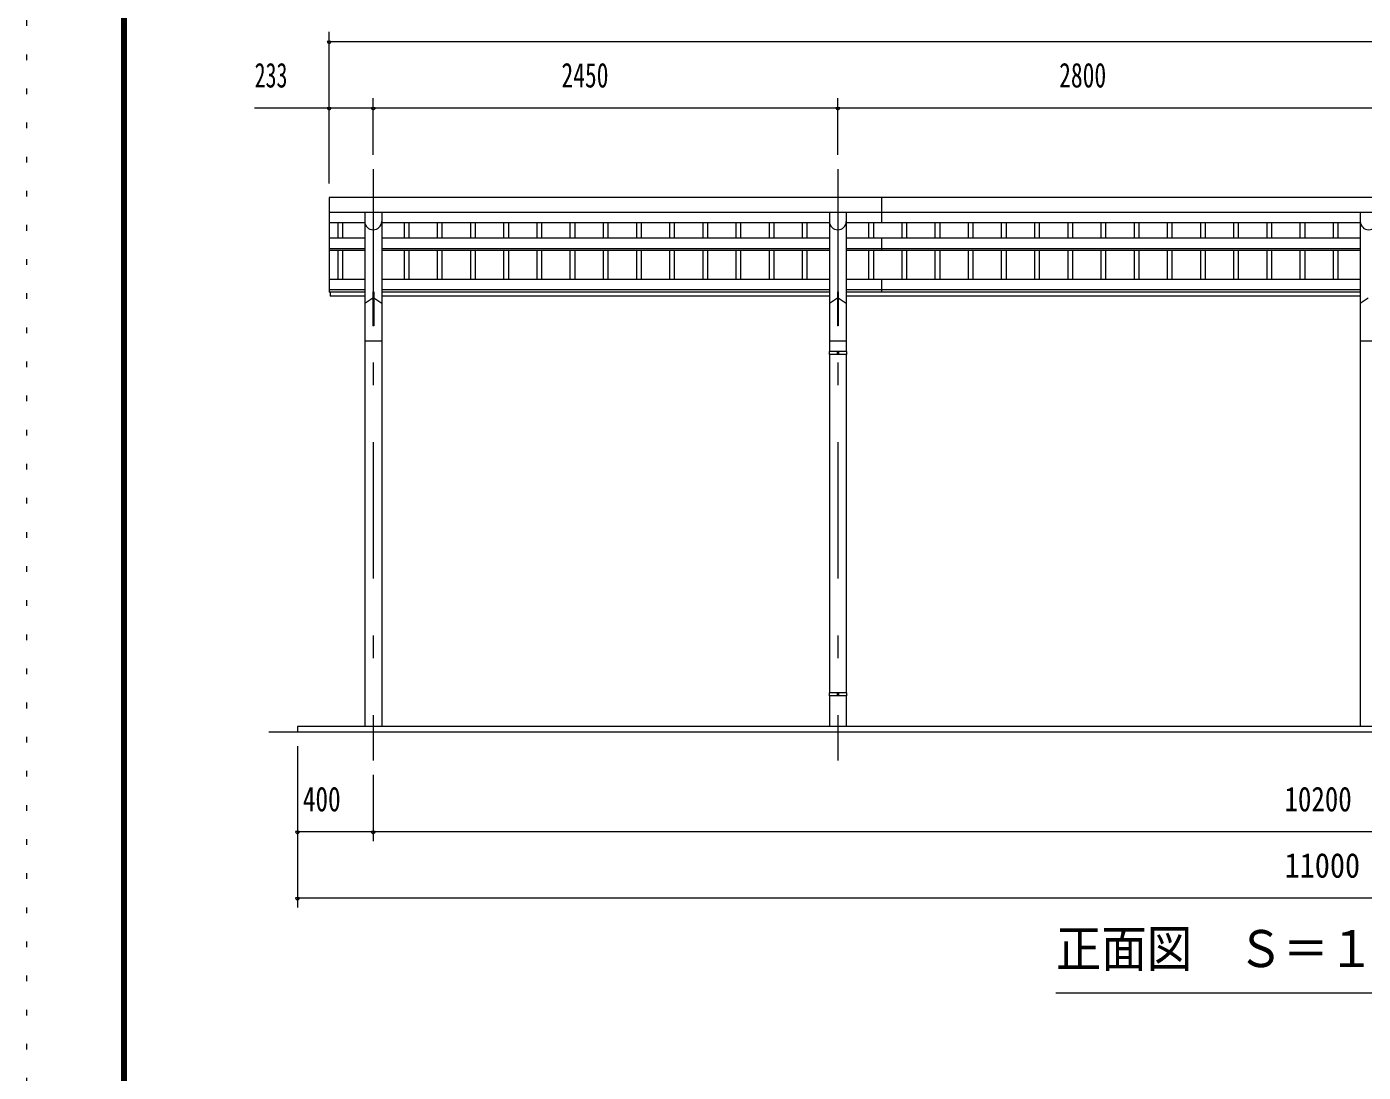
# Model space of a CAD drawing. Units: millimetres, scale not verified, with parts at other scales. Extents: x -25340 to 25344, y -10500 to 10500.
# Drawn here: x -4356 to 2693, y 0 to 5516 of the extents above; entities that cross this region are included whole.
import ezdxf
from ezdxf.enums import TextEntityAlignment as Align

# ---------------------------------------------------------------- set-up
doc = ezdxf.new("R2010")
doc.units = ezdxf.units.MM
doc.header["$LTSCALE"] = 60
doc.linetypes.add('USER3', pattern=[24, 12, -5, 2, -5])
doc.linetypes.add('USER4', pattern=[3, 0.5, -2.5])
for name, color, linetype, lineweight in [('0-2_1-05BOLD', 7, 'Continuous', 18), ('0-3_1-25CENTER', 3, 'USER3', 18), ('0-4_1-45THIN', 4, 'Continuous', 18), ('0-5_1-55DIM', 3, 'Continuous', 18), ('0-C_F-F', 5, 'Continuous', 18), ('0-D_F-E_J_ADD', 5, 'USER4', 18)]:
    doc.layers.add(name, color=color, linetype=linetype, lineweight=lineweight)
doc.styles.add('ＭＳ ゴシック', font='')
doc.styles.get('ＭＳ ゴシック').set_extended_font_data('MS Gothic')

msp = doc.modelspace()

# ---------------------------------------------------------------- linework, layer by layer
at = {"layer": '0-2_1-05BOLD'}
for p, q in [((151.63, 4614.67), (151.63, 4482.27)), ((-2761.38, 4537.52), (7904.62, 4537.52)), ((-2572.93, 4537.52), (-2572.93, 1824.67)), ((-2483.83, 4537.52), (-2483.83, 1824.67)), ((-122.93, 4537.52), (-122.93, 3802.67)), ((-33.83, 4537.52), (-33.83, 3802.67)), ((2677.07, 4537.52), (2677.07, 1824.67)), ((-2572.93, 4482.27), (-2761.38, 4482.27)), ((-122.93, 4482.27), (-2483.83, 4482.27)), ((2677.07, 4482.27), (-33.83, 4482.27)), ((-2761.38, 4402.96), (-2572.93, 4402.96)), ((-2483.83, 4402.96), (-122.93, 4402.96)), ((-33.83, 4402.96), (2677.07, 4402.96)), ((151.63, 4402.96), (151.63, 4337.03)), ((-2761.38, 4345.26), (-2572.93, 4345.26)), ((-2761.38, 4337.03), (-2572.93, 4337.03)), ((-2483.83, 4345.26), (-122.93, 4345.26)), ((-2483.83, 4337.03), (-122.93, 4337.03)), ((-33.83, 4345.26), (2677.07, 4345.26)), ((-33.83, 4337.03), (2677.07, 4337.03)), ((-2572.93, 4182.45), (-2761.38, 4182.45)), ((-122.93, 4182.45), (-2483.83, 4182.45)), ((2677.07, 4182.45), (-33.83, 4182.45)), ((151.63, 4182.45), (151.63, 4115.47)), ((-2572.93, 4127.34), (-2761.38, 4127.34)), ((-2572.92, 4115.47), (-2761.38, 4115.47)), ((-2756.38, 4115.47), (-2756.38, 4094.67)), ((-2572.92, 4094.67), (-2756.38, 4094.67)), ((-2526.13, 4117.89), (-2530.63, 4117.89)), ((-2530.63, 4117.89), (-2530.63, 3937.25)), ((-122.93, 4127.34), (-2483.83, 4127.34)), ((-122.93, 4115.47), (-2483.83, 4115.47)), ((-122.93, 4094.67), (-2483.83, 4094.67)), ((-80.63, 4117.89), (-80.63, 3937.25)), ((-76.13, 4117.89), (-80.63, 4117.89)), ((-76.13, 4117.89), (-76.13, 3937.25)), ((2677.07, 4127.34), (-33.83, 4127.34)), ((2677.07, 4115.47), (-33.83, 4115.47)), ((2677.07, 4094.67), (-33.83, 4094.67)), ((-2572.93, 4057.25), (-2530.63, 4085.19)), ((-2526.13, 4085.19), (-2483.83, 4057.25)), ((-122.93, 4057.25), (-80.63, 4085.19)), ((-76.13, 4085.19), (-33.83, 4057.25)), ((2677.07, 4057.25), (2719.37, 4085.19)), ((-76.13, 3937.25), (-80.63, 3937.25)), ((-2483.83, 3856.67), (-2572.93, 3856.67)), ((-33.83, 3856.67), (-122.93, 3856.67)), ((2766.17, 3856.67), (2677.07, 3856.67)), ((-124.53, 3802.67), (-124.53, 3786.67)), ((-32.22, 3802.67), (-124.53, 3802.67)), ((-122.93, 3786.67), (-122.93, 2002.67)), ((-81.43, 3802.67), (-81.43, 3786.67)), ((-81.43, 3794.67), (-75.33, 3794.67)), ((-75.33, 3802.67), (-75.33, 3786.67)), ((-33.83, 3786.67), (-33.83, 2002.67)), ((-124.53, 2002.67), (-124.53, 1986.67)), ((-32.22, 2002.67), (-124.53, 2002.67)), ((-122.93, 1986.67), (-122.93, 1824.67)), ((-81.43, 2002.67), (-81.43, 1986.67)), ((-81.43, 1994.67), (-75.33, 1994.67)), ((-75.33, 2002.67), (-75.33, 1986.67)), ((-33.83, 1986.67), (-33.83, 1824.67)), ((8221.62, 1794.67), (-3078.38, 1794.67)), ((-2928.38, 1824.67), (-2928.38, 1794.67)), ((8071.62, 1824.67), (-2928.38, 1824.67))]:
    msp.add_line(p, q, dxfattribs=at)
for points in [[(7904.62, 4614.67), (-2761.38, 4614.67), (-2761.38, 4115.47)], [(-2526.13, 4117.89), (-2526.13, 3937.25), (-2530.63, 3937.25)], [(-32.22, 3802.67), (-32.22, 3786.67), (-124.53, 3786.67)], [(-32.22, 2002.67), (-32.22, 1986.67), (-124.53, 1986.67)]]:
    msp.add_lwpolyline(points, dxfattribs=at)
for centre in [(-2528.38, 4489.22), (-78.38, 4489.22), (2721.62, 4489.22)]:
    msp.add_arc(centre, 44.55, 180, 0, dxfattribs=at)
at = {"layer": '0-3_1-25CENTER'}
for p, q in [((-2528.38, 4764.67), (-2528.38, 1644.67)), ((-78.38, 4764.67), (-78.38, 1644.67))]:
    msp.add_line(p, q, dxfattribs=at)
at = {"layer": '0-4_1-45THIN'}
for p, q in [((-2715.88, 4482.27), (-2715.88, 4402.96)), ((-2690.88, 4482.27), (-2690.88, 4402.96)), ((-2365.87, 4482.27), (-2365.87, 4402.96)), ((-2340.87, 4482.27), (-2340.87, 4402.96)), ((-2190.87, 4482.27), (-2190.87, 4402.96)), ((-2165.87, 4482.27), (-2165.87, 4402.96)), ((-2015.87, 4482.27), (-2015.87, 4402.96)), ((-1990.87, 4482.27), (-1990.87, 4402.96)), ((-1840.88, 4482.27), (-1840.88, 4402.96)), ((-1815.87, 4482.27), (-1815.87, 4402.96)), ((-1665.88, 4482.27), (-1665.88, 4402.96)), ((-1640.87, 4482.27), (-1640.87, 4402.96)), ((-1490.88, 4482.27), (-1490.88, 4402.96)), ((-1465.87, 4482.27), (-1465.87, 4402.96)), ((-1315.88, 4482.27), (-1315.88, 4402.96)), ((-1290.87, 4482.27), (-1290.87, 4402.96)), ((-1140.88, 4482.27), (-1140.88, 4402.96)), ((-1115.87, 4482.27), (-1115.87, 4402.96)), ((-965.88, 4482.27), (-965.88, 4402.96)), ((-940.87, 4482.27), (-940.87, 4402.96)), ((-790.88, 4482.27), (-790.88, 4402.96)), ((-765.87, 4482.27), (-765.87, 4402.96)), ((-615.87, 4482.27), (-615.87, 4402.96)), ((-590.87, 4482.27), (-590.87, 4402.96)), ((-440.88, 4482.27), (-440.88, 4402.96)), ((-415.87, 4482.27), (-415.87, 4402.96)), ((-265.87, 4482.27), (-265.87, 4402.96)), ((-240.87, 4482.27), (-240.87, 4402.96)), ((84.12, 4482.27), (84.12, 4402.96)), ((109.13, 4482.27), (109.13, 4402.96)), ((259.12, 4482.27), (259.12, 4402.96)), ((284.12, 4482.27), (284.12, 4402.96)), ((434.12, 4482.27), (434.12, 4402.96)), ((459.12, 4482.27), (459.12, 4402.96)), ((609.12, 4482.27), (609.12, 4402.96)), ((634.12, 4482.27), (634.12, 4402.96)), ((784.12, 4482.27), (784.12, 4402.96)), ((809.12, 4482.27), (809.12, 4402.96)), ((959.12, 4482.27), (959.12, 4402.96)), ((984.12, 4482.27), (984.12, 4402.96)), ((1134.12, 4482.27), (1134.12, 4402.96)), ((1159.12, 4482.27), (1159.12, 4402.96)), ((1309.12, 4482.27), (1309.12, 4402.96)), ((1334.12, 4482.27), (1334.12, 4402.96)), ((1484.12, 4482.27), (1484.12, 4402.96)), ((1509.13, 4482.27), (1509.13, 4402.96)), ((1659.12, 4482.27), (1659.12, 4402.96)), ((1684.12, 4482.27), (1684.12, 4402.96)), ((1834.12, 4482.27), (1834.12, 4402.96)), ((1859.12, 4482.27), (1859.12, 4402.96)), ((2009.12, 4482.27), (2009.12, 4402.96)), ((2034.12, 4482.27), (2034.12, 4402.96)), ((2184.12, 4482.27), (2184.12, 4402.96)), ((2209.12, 4482.27), (2209.12, 4402.96)), ((2359.12, 4482.27), (2359.12, 4402.96)), ((2384.12, 4482.27), (2384.12, 4402.96)), ((2534.12, 4482.27), (2534.12, 4402.96)), ((2559.12, 4482.27), (2559.12, 4402.96)), ((-2715.88, 4337.03), (-2715.88, 4182.45)), ((-2690.88, 4337.03), (-2690.88, 4182.45)), ((-2365.87, 4337.03), (-2365.87, 4182.45)), ((-2340.87, 4337.03), (-2340.87, 4182.45)), ((-2190.87, 4337.03), (-2190.87, 4182.45)), ((-2165.87, 4337.03), (-2165.87, 4182.45)), ((-2015.87, 4337.03), (-2015.87, 4182.45)), ((-1990.87, 4337.03), (-1990.87, 4182.45)), ((-1840.88, 4337.03), (-1840.88, 4182.45)), ((-1815.87, 4337.03), (-1815.87, 4182.45)), ((-1665.88, 4337.03), (-1665.88, 4182.45)), ((-1640.87, 4337.03), (-1640.87, 4182.45)), ((-1490.88, 4337.03), (-1490.88, 4182.45)), ((-1465.87, 4337.03), (-1465.87, 4182.45)), ((-1315.88, 4337.03), (-1315.88, 4182.45)), ((-1290.87, 4337.03), (-1290.87, 4182.45)), ((-1140.88, 4337.03), (-1140.88, 4182.45)), ((-1115.87, 4337.03), (-1115.87, 4182.45)), ((-965.88, 4337.03), (-965.88, 4182.45)), ((-940.87, 4337.03), (-940.87, 4182.45)), ((-790.88, 4337.03), (-790.88, 4182.45)), ((-765.87, 4337.03), (-765.87, 4182.45)), ((-615.87, 4337.03), (-615.87, 4182.45)), ((-590.87, 4337.03), (-590.87, 4182.45)), ((-440.88, 4337.03), (-440.88, 4182.45)), ((-415.87, 4337.03), (-415.87, 4182.45)), ((-265.87, 4337.03), (-265.87, 4182.45)), ((-240.87, 4337.03), (-240.87, 4182.45)), ((84.12, 4337.03), (84.12, 4182.45)), ((109.13, 4337.03), (109.13, 4182.45)), ((259.12, 4337.03), (259.12, 4182.45)), ((284.12, 4337.03), (284.12, 4182.45)), ((434.12, 4337.03), (434.12, 4182.45)), ((459.12, 4337.03), (459.12, 4182.45)), ((609.12, 4337.03), (609.12, 4182.45)), ((634.12, 4337.03), (634.12, 4182.45)), ((784.12, 4337.03), (784.12, 4182.45)), ((809.12, 4337.03), (809.12, 4182.45)), ((959.12, 4337.03), (959.12, 4182.45)), ((984.12, 4337.03), (984.12, 4182.45)), ((1134.12, 4337.03), (1134.12, 4182.45)), ((1159.12, 4337.03), (1159.12, 4182.45)), ((1309.12, 4337.03), (1309.12, 4182.45)), ((1334.12, 4337.03), (1334.12, 4182.45)), ((1484.12, 4337.03), (1484.12, 4182.45)), ((1509.13, 4337.03), (1509.13, 4182.45)), ((1659.12, 4337.03), (1659.12, 4182.45)), ((1684.12, 4337.03), (1684.12, 4182.45)), ((1834.12, 4337.03), (1834.12, 4182.45)), ((1859.12, 4337.03), (1859.12, 4182.45)), ((2009.12, 4337.03), (2009.12, 4182.45)), ((2034.12, 4337.03), (2034.12, 4182.45)), ((2184.12, 4337.03), (2184.12, 4182.45)), ((2209.12, 4337.03), (2209.12, 4182.45)), ((2359.12, 4337.03), (2359.12, 4182.45)), ((2384.12, 4337.03), (2384.12, 4182.45)), ((2534.12, 4337.03), (2534.12, 4182.45)), ((2559.12, 4337.03), (2559.12, 4182.45))]:
    msp.add_line(p, q, dxfattribs=at)
at = {"layer": '0-5_1-55DIM'}
for p, q in [((-2751.38, 5438.67), (-2771.38, 5438.67)), ((-2761.38, 4689.67), (-2761.38, 5488.67)), ((-2761.38, 5438.67), (7904.62, 5438.67)), ((-3153.88, 5088.67), (8297.12, 5088.67)), ((-2751.38, 5088.67), (-2771.38, 5088.67)), ((-2518.38, 5088.67), (-2538.38, 5088.67)), ((-2528.38, 4839.67), (-2528.38, 5138.67)), ((-68.38, 5088.67), (-88.38, 5088.67)), ((-78.38, 4839.67), (-78.38, 5138.67)), ((-2928.38, 1719.67), (-2928.38, 869.67)), ((-2528.38, 1569.67), (-2528.38, 1219.67)), ((-2918.38, 1269.67), (-2938.38, 1269.67)), ((-2928.38, 1269.67), (8071.62, 1269.67)), ((-2518.38, 1269.67), (-2538.38, 1269.67)), ((-2918.38, 919.67), (-2938.38, 919.67)), ((-2928.38, 919.67), (8071.62, 919.67)), ((1071.62, 419.67), (4071.62, 419.67))]:
    msp.add_line(p, q, dxfattribs=at)
for centre in [(-2761.38, 5438.67), (-2761.38, 5088.67), (-2528.38, 5088.67), (-78.38, 5088.67), (-2928.38, 1269.67), (-2528.38, 1269.67), (-2928.38, 919.67)]:
    msp.add_arc(centre, 10, 180, 0, dxfattribs=at)
at = {"layer": '0-C_F-F'}
for p, q in [((-3856.04, 10100), (-3856.04, -10000)), ((-3853.54, 10097.5), (-3853.54, -9997.5)), ((-3851.04, 10095), (-3851.04, -9995)), ((-3846.04, 10090), (-3846.04, -9990)), ((-3841.04, 10085), (-3841.04, -9985)), ((-3831.04, 10075), (-3831.04, -9975))]:
    msp.add_line(p, q, dxfattribs=at)
for points in [[(-3848.54, 10092.5), (-3848.54, -9992.5), (24836.46, -9992.5), (24836.46, 10092.5)], [(-3843.54, 10087.5), (-3843.54, -9987.5), (24831.46, -9987.5), (24831.46, 10087.5)], [(-3838.54, 10082.5), (-3838.54, -9982.5), (24826.46, -9982.5), (24826.46, 10082.5)], [(-3836.04, 10080), (-3836.04, -9980), (24823.96, -9980), (24823.96, 10080)], [(-3833.54, 10077.5), (-3833.54, -9977.5), (24821.46, -9977.5), (24821.46, 10077.5)]]:
    msp.add_lwpolyline(points, dxfattribs=at)
at = {"layer": '0-D_F-E_J_ADD'}
msp.add_line((-4356.04, -10500), (-4356.04, 10500), dxfattribs=at)

# ---------------------------------------------------------------- texts
at = {"layer": '0-5_1-55DIM', "color": 7, "style": 'ＭＳ ゴシック'}
for s, height, width, p in [('233', 130.2, 0.65, (-3153.88, 5156.43)), ('2450', 130.2, 0.7, (-1535.88, 5156.44)), ('2800', 130.2, 0.7, (1089.12, 5156.44)), ('400', 130.2, 0.75, (-2899.63, 1337.43)), ('10200', 130.2, 0.8, (2277.87, 1337.43)), ('11000', 130.2, 0.9, (2277.87, 987.43)), ('正面図\u3000Ｓ＝１／５０', 195.4, 0.9, (1071.62, 496.31))]:
    msp.add_text(s, height=height, dxfattribs=dict(at, width=width)).set_placement(p, align=Align.BOTTOM_LEFT)

doc.saveas('drawing.dxf')
